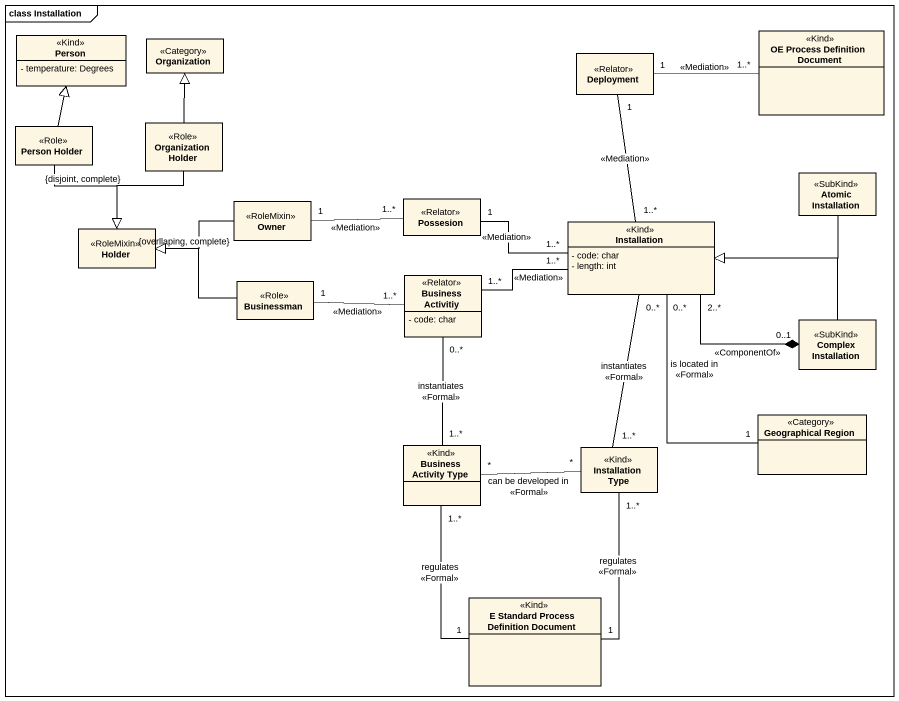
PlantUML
@startuml
mainframe class Installation
hide circle
hide empty members
skinparam classAttributeIconSize 0
class "OE Process Definition Document" as OE_Process_Definition <<Kind>>
class "Person" as Person_ <<Kind>> {
  - temperature: Degrees
}
class Organization <<Category>>
class Deployment <<Relator>>
class "Person Holder" as Person_Holder <<Role>>
class "Organization Holder" as Organization_Holder <<Role>>
class "Atomic Installation" as Atomic_Installation <<SubKind>>
class Owner <<RoleMixin>>
class Possesion <<Relator>>
class Installation <<Kind>> {
  - code: char
  - length: int
}
class Holder <<RoleMixin>>
class Businessman <<Role>>
class "Business Activitiy" as Business_Activitiy <<Relator>> {
  - code: char
}
class "Complex Installation" as Complex_Installation <<SubKind>>
class "Geographical Region" as Geographical_Region <<Category>>
class "Business Activity Type" as Business_Activity_Type <<Kind>>
class "Installation Type" as Installation_Type <<Kind>>
class "E Standard Process Definition Document" as E_Standard_Process <<Kind>>
OE_Process_Definition "1..*" -left- "1" Deployment : <<Mediation>>
Person_Holder -up-|> Person_
Person_Holder --|> Holder : {disjoint, complete}
Organization_Holder -up-|> Organization
Organization_Holder --|> Holder
Atomic_Installation -left-|> Installation
Owner "1" -right- "1..*" Possesion : <<Mediation>>
Owner -left-|> Holder : {overllaping, complete}
Possesion "1" -right- "1..*" Installation : <<Mediation>>
Installation "1..*" -up- "1" Deployment : <<Mediation>>
Installation "0..*" -- "1" Geographical_Region : is located in\n<<Formal>>
Installation "0..*" -- "1..*" Installation_Type : instantiates\n<<Formal>>
Businessman -left-|> Holder
Businessman "1" -right- "1..*" Business_Activitiy : <<Mediation>>
Business_Activitiy "1..*" -right- "1..*" Installation : <<Mediation>>
Business_Activitiy "0..*" -- "1..*" Business_Activity_Type : instantiates\n<<Formal>>
Complex_Installation "0..1" *-left- "2..*" Installation : <<ComponentOf>>
Complex_Installation -left-|> Installation
Business_Activity_Type "*" -right- "*" Installation_Type : can be developed in\n<<Formal>>
E_Standard_Process "1" -up- "1..*" Business_Activity_Type : regulates\n<<Formal>>
E_Standard_Process "1" -up- "1..*" Installation_Type : regulates\n<<Formal>>
@enduml
